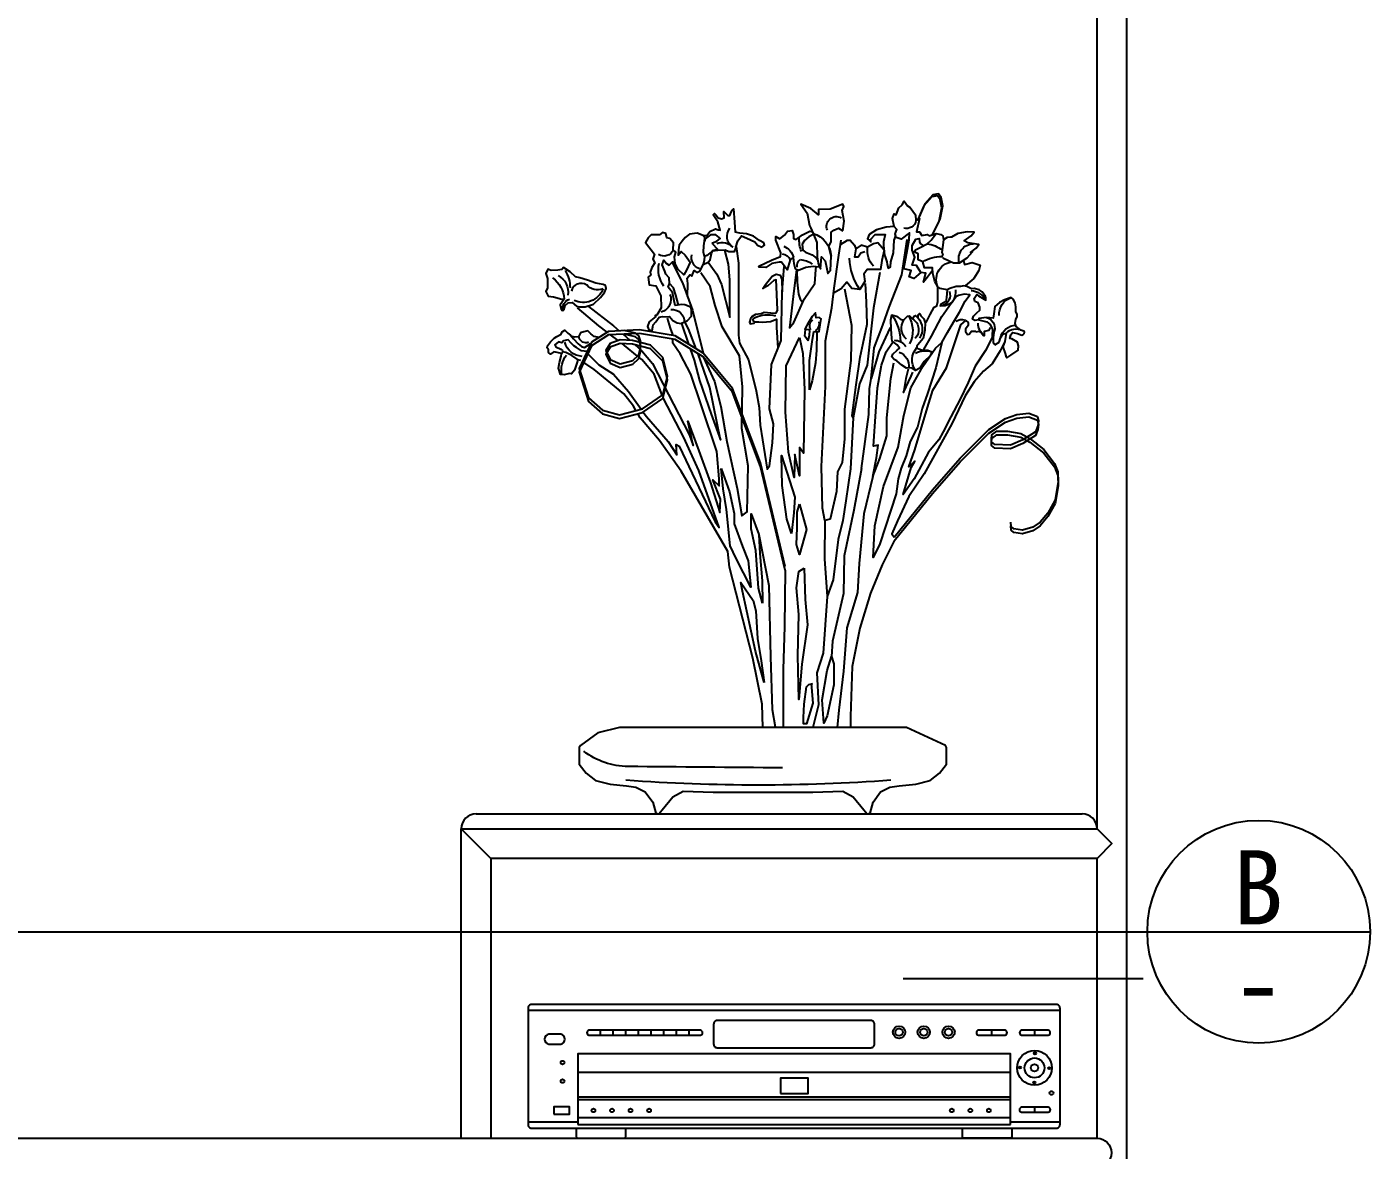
# Model space of a CAD drawing. Extents: x 456 to 4270, y 3221 to 7657.
# Drawn here: x 3040 to 4125, y 4893 to 5801 of the extents above; entities that cross this region are included whole.
import ezdxf
from ezdxf.enums import TextEntityAlignment as Align

# ---------------------------------------------------------------- set-up
doc = ezdxf.new("R2010")
doc.units = 0
doc.header["$LTSCALE"] = 100
doc.header["$MEASUREMENT"] = 0
for name, color, linetype in [('3', 3, 'CONTINUOUS'), ('4', 4, 'CONTINUOUS'), ('7', 7, 'CONTINUOUS'), ('TEXT', 3, 'CONTINUOUS')]:
    doc.layers.add(name, color=color, linetype=linetype)
doc.styles.add('HZ', font='SIMFANG0.TTF')

# ---------------------------------------------------------------- blocks, each defined once
blk = doc.blocks.new('花-7')
at = {"layer": '3'}
for points in [[(-25.07, 232.39), (-27.74, 237.84), (-28.81, 243.19), (-28.17, 246.61), (-27.1, 248.11), (-24.74, 247.68), (-21.53, 244.04), (-19.07, 238.48)], [(-24.66, 231.57), (-27.33, 237.03), (-28.4, 242.37), (-27.76, 245.8), (-26.69, 247.29), (-24.34, 246.87), (-21.12, 243.23), (-18.66, 237.67)], [(-24.66, 217.14), (-22.62, 214.35), (-20.91, 212.43), (-21.98, 216.07), (-19.84, 216.28), (-17.06, 213.93), (-15.13, 214.57), (-15.99, 217.13), (-12.99, 217.78), (-14.27, 224.19), (-15.13, 229.54), (-15.34, 232.32), (-11.92, 229.75), (-9.99, 230.4), (-9.56, 231.89), (-10.21, 233.6), (-9.14, 234.89), (-8.49, 238.09), (-9.14, 240.02), (-9.99, 239.59), (-11.06, 242.37), (-12.35, 243.66), (-13.2, 245.15), (-14.49, 243.23), (-15.56, 242.59), (-16.63, 241.09), (-17.7, 239.59), (-17.91, 237.24), (-19.41, 238.09), (-18.13, 232.75), (-19.41, 232.75), (-20.27, 231.25), (-22.41, 231.68), (-23.27, 231.04), (-26.05, 232.11)], [(11.66, 233.16), (11.02, 237.01), (11.88, 241.29), (11.24, 243), (11.66, 243.86), (16.8, 241.93), (21.51, 241.72), (21.51, 239.58), (24.51, 242.14), (28.58, 243.86), (26.01, 240.22), (25.15, 235.3), (24.51, 234.23), (23.65, 232.09), (22.16, 228.46), (21.94, 222.47), (21.51, 219.47), (20.66, 217.76), (20.23, 222.68), (18.73, 220.97), (17.66, 215.84), (16.59, 217.12), (16.37, 222.9), (17.23, 226.75), (16.37, 228.88), (16.37, 232.52), (15.3, 233.38), (13.38, 234.23), (11.66, 233.16)], [(54.84, 226.59), (55.56, 224.67), (57.73, 224.67), (59.18, 225.27), (62.19, 225.15), (64.11, 224.91), (64.23, 225.15), (62.31, 225.75), (64.11, 227.68), (64.23, 228.28), (62.55, 229), (61.22, 230.08), (61.58, 230.44), (62.91, 231.53), (65.08, 231.53), (67.25, 229.84), (67.49, 229), (67.37, 230.32), (68.09, 231.29), (66.64, 231.29), (65.32, 232.85), (63.03, 233.93), (61.95, 233.57), (61.22, 233.45), (62.19, 236.82), (63.99, 239.59), (63.51, 240.19), (62.91, 239.59), (62.07, 238.39), (60.62, 238.03), (59.54, 238.39), (59.66, 240.91), (58.09, 239.35), (57.25, 239.35), (57.01, 239.95), (56.28, 241.52), (55.8, 242), (55.44, 236.58), (55.2, 232.61)], [(-9.14, 234.89), (-5.9, 234.66), (-2.04, 233.59), (0.95, 231.67), (1.6, 229.96), (0.95, 229.32), (0.31, 228.67), (0.31, 229.74), (-1.4, 231.67), (-5.47, 231.67), (-4.83, 228.67), (-4.83, 227.18), (-5.25, 223.33), (-5.47, 222.68), (-6.11, 220.55), (-6.33, 219.48), (-6.75, 217.98), (-7.61, 218.62), (-7.82, 220.55), (-8.89, 224.18), (-9.11, 229.32), (-9.78, 231.14)], [(-28.83, 222.27), (-31.4, 220.99), (-33.12, 220.13), (-35.47, 220.13), (-38.68, 222.27), (-40.82, 224.62), (-39.97, 224.41), (-42.32, 226.12), (-43.39, 227.62), (-38.9, 228.26), (-37.4, 229.11), (-40.18, 231.04), (-41.47, 232.53), (-38.68, 232.75), (-34.83, 232.11), (-32.26, 230.61), (-31.83, 230.61), (-30.55, 230.4), (-29.05, 229.54), (-28.62, 226.33), (-28.41, 224.41), (-28.83, 223.55), (-28.41, 222.7), (-28.83, 222.7)], [(-30.51, 209.28), (-27.76, 209.86), (-26.74, 210.53), (-25.62, 212.64), (-24.77, 216.07), (-24.55, 218.21), (-21.34, 218.21), (-20.7, 220.56), (-20.48, 220.77), (-18.77, 221.41), (-18.77, 223.77), (-17.27, 224.62), (-17.7, 225.48), (-19.63, 226.33), (-22.41, 227.83), (-24.12, 229.33), (-26.05, 232.11), (-27.98, 231.68), (-28.83, 231.04), (-29.05, 229.54)], [(-19.84, 216.28), (-18.12, 219.06), (-16.41, 219.27), (-17.48, 222.48), (-16.41, 225.26), (-16.41, 227.19), (-17.91, 229.75), (-19.19, 229.97), (-19.41, 228.69), (-19.62, 228.04), (-21.02, 227.08)], [(-7.44, 194.08), (-2.99, 184.25), (0.18, 173.46), (-1.09, 185.83), (-4.58, 195.03), (-7.12, 202.33), (-12.2, 215.34), (-14.42, 229.62)], [(-5.04, 225.25), (-2.47, 228.24), (-0.75, 227.81), (1.6, 226.53), (4.17, 227.39), (6.31, 225.89), (6.95, 222.68), (5.46, 222.68), (4.39, 224.18), (2.67, 224.82)], [(12.52, 227.6), (9.74, 229.31), (8.67, 229.31), (6.95, 227.39), (6.31, 225.89)], [(10.98, 209.63), (8.12, 195.03), (8.44, 180.76), (10.98, 161.09), (10.98, 149.03), (11.93, 139.52), (13.84, 135.71), (14.16, 127.78), (16.7, 116.67), (18.92, 116.04), (19.87, 121.11), (20.19, 137.93), (18.6, 170.29), (18.6, 179.81), (18.6, 188.69), (16.06, 202.01), (15.11, 209.95), (13.2, 223.27), (12.25, 229.3)], [(21.04, 218.41), (23.57, 218.68), (26.64, 218.32), (29.53, 217.06), (30.71, 217.6), (31.25, 219.77), (31.61, 222.47), (32.87, 221.39), (34.14, 217.42), (36.4, 220.4), (37.3, 220.4), (40.37, 219.86), (42.72, 218.32), (45.43, 218.41), (45.52, 218.86), (40.46, 221.21), (36.76, 222.74), (36.67, 224.28), (38.66, 229.33), (38.66, 230.77), (37.03, 229.87), (35.13, 231.41), (33.96, 232.94), (32.15, 233.21), (31.61, 231.68), (31.52, 230.05), (30.44, 229.69), (27.91, 231.5), (24.93, 233.03), (23.84, 232.67)], [(23.66, 231.59), (25.38, 230.68), (27.09, 229.24), (28, 227.8), (27.82, 225.27), (26.73, 224.46), (24.02, 223.38), (22.31, 222.02), (21.94, 221.39)], [(54.84, 226.59), (54, 229.12), (52.55, 231.17), (50.38, 230.2), (47.25, 228.64), (46.05, 227.32), (44.36, 226.59), (43.28, 227.32), (43.52, 228.28), (45.32, 229.24), (47.73, 230.93), (50.5, 231.89), (53.27, 232.25), (55.2, 232.61)], [(74.42, 206.56), (74.28, 211.86), (74.47, 214.01), (73.44, 215.32), (72.59, 214.85), (71.75, 217.09), (70.63, 216.25), (69.22, 217), (68.01, 219.53), (66, 220.43), (65.29, 221.4), (64.64, 224.01), (64.17, 225.03), (66.6, 223.17), (67.54, 222.8), (67.91, 224.57), (67.73, 227), (67.49, 229)], [(68.09, 231.29), (70.52, 232.13), (73.65, 231.77), (75.34, 230.45), (76.54, 229), (77.75, 227.32), (77.99, 225.39), (78.11, 223.23), (76.91, 224.79), (75.34, 223.35), (73.29, 220.46), (74.86, 217.21), (75.94, 215.41), (78.11, 217.45), (79.43, 219.98), (79.68, 222.63), (79.07, 224.55), (80.16, 225.51), (80.04, 228.28), (81.48, 230.09), (82.69, 230.33), (83.17, 232.01), (84.49, 232.49), (85.7, 231.53), (89.07, 231.53), (90.28, 230.33), (91.36, 228.4), (87.75, 223.71), (88.47, 221.66), (87.63, 220.22), (88.83, 218.29), (89.55, 216.49), (89.19, 215.29), (90.28, 214.44), (89.91, 211.32), (87.14, 210.95), (85.22, 206.86), (84.98, 202.05), (86.78, 199.04), (87.42, 198.96), (87.18, 198.48), (89.91, 196.39), (90.56, 194.47), (89.99, 193.19), (88.63, 192.86), (88.47, 194.39), (88.31, 195.19), (87.26, 196.39), (85.82, 198.24), (84.45, 198.48), (82.61, 198.4), (81.64, 198.48), (80.28, 196.88), (78.51, 195.91), (77.07, 195.67), (74.34, 196.88), (72.81, 198.64), (72.73, 201.05), (73.05, 202.33), (75.46, 203.21), (76.66, 203.37), (79.39, 202.89), (79.88, 205.54), (80.44, 208.19), (82.2, 210.35), (81.64, 211.8), (81.8, 214.2), (83.09, 215.57), (83.54, 216.81), (84.57, 219.43), (84.01, 221.21), (82.89, 219.9), (81.77, 219.24), (80.46, 220.55), (79.43, 219.98)], [(-5.04, 225.25), (-4.18, 221.18), (-3.54, 217.55), (-0.75, 217.55), (1.82, 217.55), (3.1, 215.62), (2.67, 212.63), (4.81, 209.42), (8.02, 209.85), (9.95, 212.41), (12.31, 209.63), (15.34, 208)], [(54.77, 226.8), (53.8, 220.02), (53.8, 205.81), (53.8, 190.99), (53.4, 187.74), (49.74, 181.04), (46.69, 168.45), (45.47, 161.75), (45.06, 154.64), (42.15, 136.88), (41.29, 138.16), (40.02, 147.53), (39.59, 155.19), (41.29, 161.16), (40.44, 179.05), (36.6, 188.85), (36.18, 208.44), (35.33, 218.66)], [(66, 220.43), (62.54, 215.55), (60.71, 211.49), (57.26, 198.29), (57.26, 213.32), (57.87, 219.61), (59.34, 225.26)], [(67.54, 222.8), (67.63, 221.21), (68.01, 219.53)], [(-37.08, 221.2), (-37.61, 219.49), (-40.61, 220.34), (-43.82, 219.27), (-43.39, 217.14), (-41.25, 213.93), (-37.91, 210.97)], [(30.32, 217.42), (31.49, 208.87), (33.19, 193.96), (31.49, 196.09), (27.22, 205.46), (22.96, 211.85), (22.53, 217.39), (22.37, 218.55)], [(80.58, 220.29), (76.48, 212.08), (72.37, 201.04), (68.12, 183.76)], [(124.44, 201.04), (123.78, 203.01), (122.57, 204), (121.04, 204.11), (119.28, 202.68), (118.08, 202.47), (115.77, 202.47), (112.37, 203.45), (109.52, 206.19), (107.98, 208.17), (107.21, 209.81), (107.54, 211.02), (108.42, 211.45), (111.38, 212), (114.78, 213.21), (117.86, 214.19), (119.61, 214.52), (121.81, 216.5), (124.55, 218.36), (125.21, 217.48), (126.85, 217.26), (129.49, 217.15), (130.8, 217.7), (131.68, 215.95), (130.91, 213.87), (131.02, 210.14), (131.68, 208.6), (130.69, 206.74), (128.61, 206.41), (125.21, 205.53), (124.22, 205.53), (125.87, 203.23), (125.43, 201.48), (125.1, 200.93), (124.44, 201.04)], [(-3.31, 216.29), (-0.77, 202.01), (1.77, 178.85), (4.95, 171.24), (7.49, 157.6), (7.81, 158.55), (6.22, 170.92), (4.63, 182.03), (3.36, 187.74), (1.77, 195.35), (2.09, 204.24), (2.41, 211.85)], [(30.24, 217.1), (30.07, 212.38), (29.57, 207.49), (28.81, 205.46), (27.96, 204.28)], [(38.09, 201.16), (38.43, 210.52), (38.51, 213.3), (39.44, 213.05), (41.97, 210.94), (44, 209.85), (42.82, 211.45), (40.12, 214.82), (38.6, 215.58), (37, 215.16), (36.24, 213.47), (36.18, 208.44)], [(68.12, 182.28), (63.51, 172.25), (60.99, 162.15), (58.46, 147.95), (54.35, 129.02), (52.46, 117.97), (50.24, 119.55), (49.93, 138.17), (52.46, 153.32), (52.14, 170.04), (53.4, 182.67), (60.35, 194.34), (63.15, 202.96), (65.19, 210.68), (69.05, 216.16)], [(78.03, 203.13), (79.06, 207.08), (80.09, 210.16), (81.64, 211.8)], [(-43.26, 197.17), (-41.68, 196.86), (-40.84, 197.38), (-41.15, 198.65), (-42.52, 200.01), (-43.68, 201.07), (-43.79, 202.23), (-43.05, 204.02), (-41.68, 204.54), (-41.47, 205.81), (-42.52, 207.38), (-43.16, 206.86), (-44.84, 205.91), (-46.11, 205.17), (-46.21, 206.02), (-46, 206.65), (-44.74, 208.44), (-43.47, 209.28), (-41.47, 209.81), (-40.31, 209.7), (-38.52, 210.65), (-37.25, 210.86), (-35.99, 210.65), (-34.2, 210.65), (-31.56, 209.81), (-30.51, 209.28), (-30.3, 206.23), (-29.98, 204.54), (-28.08, 203.49), (-27.77, 202.86), (-29.77, 202.96), (-31.14, 203.49), (-32.51, 204.33), (-33.04, 205.17)], [(-28.4, 187.98), (-30.72, 192.01), (-33.14, 196.22), (-35.57, 200.23), (-37.78, 204.65), (-39.68, 207.28), (-37.36, 207.6), (-35.15, 206.96), (-34.11, 206.46)], [(-21.09, 185.2), (-24.27, 190.59), (-28.4, 198.52), (-32.21, 203.92), (-34.11, 206.46)], [(-22.09, 196.11), (-23.67, 199.27), (-25.26, 202.33), (-26.34, 202.83), (-26.74, 204.6), (-26.74, 208.56), (-26.74, 210.53)], [(-49.82, 187.05), (-51.5, 188.1), (-52.03, 189.89), (-53.08, 191.37), (-54.35, 191.79), (-53.82, 188.47), (-53.08, 186.21), (-53.93, 183.57), (-54.45, 182.1), (-54.66, 181.78), (-56.25, 182.94), (-59.2, 184.84), (-59.41, 186.63), (-58.99, 188.1), (-56.67, 189.47), (-55.93, 189.58), (-56.25, 191.05), (-56.98, 192), (-58.99, 191.68), (-60.78, 190.95), (-61.3, 191.26), (-61.62, 191.68), (-61.73, 192.21), (-61.52, 192.63), (-60.36, 193.05), (-58.46, 194.42), (-58.04, 195.68), (-58.25, 197.47), (-58.77, 198.32), (-58.77, 199.37), (-58.25, 200.53), (-58.25, 202.42), (-58.04, 204), (-57.19, 205.58), (-56.35, 206.21), (-53.72, 205.27), (-51.71, 204.11), (-49.82, 202.53), (-49.39, 199.58), (-49.08, 197.89), (-46.44, 198.11), (-43.28, 197.68), (-43.28, 197.16), (-46.55, 196.32), (-47.92, 195.26), (-48.87, 193.26), (-48.76, 190.95), (-48.75, 190.02)], [(38.09, 201.16), (38.68, 199.98), (38.77, 199.73), (40.71, 199.81), (43.41, 200.15), (44.59, 199.65), (46.95, 199.31), (48.22, 198.55), (48.9, 197.62), (49.32, 196.19), (48.98, 195.6), (47.46, 195.85), (47.38, 196.36), (45.52, 196.36), (44.08, 196.19), (40.79, 196.44), (38.43, 197.45), (38.43, 194), (37.92, 185.9)], [(114.39, 202.61), (104.28, 194.72), (102.03, 192.73)], [(106.88, 192.15), (110.28, 194.72), (118.81, 201.98)], [(-48.75, 190.02), (-46.05, 184.74), (-41.79, 178.43), (-39.09, 171.87), (-35.73, 165.17), (-32, 157.96), (-28.9, 151.9), (-27.22, 148.68), (-23.03, 143.75), (-17.25, 132.85), (-12.76, 126.65), (-15.97, 137.55), (-17.47, 140.12), (-15.11, 137.76), (-17.47, 144.6), (-22.6, 161.7), (-24.74, 168.76), (-30.31, 177.73), (-33.66, 187.81), (-36.12, 195.17), (-38.06, 196.95)], [(-38.06, 196.95), (-39.05, 196.12), (-39.05, 194.86), (-37.99, 193.38), (-37.99, 192.43), (-38.73, 191.28), (-39.47, 191.38), (-40.42, 192.54), (-41.89, 192.64), (-42.31, 192.33), (-43.47, 192.64), (-44.53, 191.59), (-45.16, 190.85), (-45.58, 190.85), (-45.69, 192.54), (-47.58, 192.96), (-47.9, 193.8), (-48.11, 194.12)], [(-38.06, 196.95), (-36.9, 197.19), (-35.75, 197.19), (-34.07, 196.43)], [(-18.73, 185.53), (-20.61, 184.84), (-22.69, 184.84), (-24.37, 184.25), (-23.67, 182.67), (-21.3, 180.3), (-19.52, 177.63), (-17.74, 176.64), (-16.06, 177.73), (-14.08, 177.63), (-12.2, 178.82), (-10.22, 180.59), (-9.14, 181.19), (-8.15, 182.18), (-8.54, 183.26), (-10.32, 184.94), (-11.31, 185.73), (-10.32, 187.02), (-8.34, 188.5), (-8.15, 189.59), (-7.95, 193.54), (-7.75, 197.1), (-8.15, 199.17), (-10.12, 198.68), (-11.81, 197.29), (-13.09, 197.19), (-14.48, 198.68), (-15.27, 198.77), (-16.65, 197.49), (-17.25, 198.68), (-17.74, 198.87), (-18.83, 197.89), (-18.83, 199.17), (-19.32, 199.76), (-19.92, 198.77), (-21.1, 197.59), (-21.6, 195.91), (-21.5, 193.04), (-20.81, 189.68), (-18.73, 187.12), (-18.23, 186.52), (-18.33, 185.93), (-18.73, 185.53)], [(23.4, 192.46), (22.07, 192.27), (21.12, 192.46), (20.74, 195.11), (20.36, 197.58), (21.12, 198.15), (22.45, 197.96), (22.64, 200.05), (23.97, 198.53), (26.06, 195.11), (27.01, 193.4), (25.49, 193.22), (24.92, 192.84)], [(70.83, 185.41), (73.95, 193.46), (75.53, 196.3)], [(76.79, 195.67), (73.94, 187.31)], [(80.27, 190.79), (80.27, 191.25), (81.22, 193.78), (82.48, 197.88)], [(-49.82, 187.05), (-49.29, 187.68), (-49.29, 189.26), (-49.29, 190), (-49.5, 192), (-49.61, 192.74)], [(22.07, 192.27), (22.26, 184.87), (22.64, 179.74), (23.97, 172.53), (25.11, 168.93)], [(25.11, 168.93), (25.11, 180.69), (23.97, 188.28), (23.4, 192.46)], [(25.68, 188.66), (25.11, 190.94), (24.92, 192.84)], [(25.68, 188.66), (27.01, 190.56), (26.76, 193.27)], [(34.94, 97.45), (44.96, 139.35), (56.23, 169.37), (68.12, 183.76), (79.39, 190.64), (93.79, 193.14), (106.31, 192.51), (113.19, 188.13), (118.2, 177.5), (114.45, 165.62), (108.81, 160.62), (101.93, 158.74), (92.54, 161.24), (84.4, 166.87), (82.52, 174.38), (84.4, 181.88), (89.41, 186.88), (96.69, 188.87), (101.55, 189.07), (105.61, 187.65), (107.44, 184.82), (105.61, 181.17), (101.55, 179.35), (96.48, 180.76), (94.05, 182.99), (93.44, 185.83), (93.44, 188.67), (94.05, 190.69), (95.47, 191.71), (100.05, 192.82)], [(34.94, 95.98), (44.96, 137.88), (56.23, 167.9), (68.12, 182.28), (79.39, 189.16), (93.79, 191.66), (106.31, 191.04), (113.19, 186.66), (118.2, 176.03), (114.45, 164.14), (108.81, 159.14), (101.93, 157.27), (92.54, 159.77), (84.4, 165.4), (82.52, 172.9), (84.4, 180.4), (89.41, 185.41), (96.69, 187.39), (101.55, 187.6), (105.61, 186.18), (107.44, 183.34), (105.61, 179.69), (101.55, 177.87), (96.48, 179.29), (94.05, 181.52), (93.44, 184.35), (93.44, 187.19), (94.05, 189.22), (95.47, 190.23), (100.05, 191.35)], [(100.45, 191.33), (97.73, 188.91)], [(102.41, 188.77), (105.46, 191.08)], [(110.16, 190.05), (112.06, 190.37), (113.48, 191.47), (114.66, 192.73), (116.32, 192.26), (117.58, 191.95), (118.45, 190.29), (119.95, 190.21), (120.98, 190.37), (120.98, 190.21)], [(115.06, 184.37), (117.27, 184.61), (119.32, 185.95), (120.27, 186.66), (121.37, 187.77), (122.56, 189.11), (124.45, 188.71), (125.24, 187.92), (126.51, 188.24), (128.01, 187.06), (127.61, 186.27), (125.64, 185.32), (124.85, 184.77), (124.77, 184.14), (125.24, 183.51), (128.48, 184.22), (129.82, 183.35), (130.61, 183.98), (130.61, 185), (131.17, 185.79), (131.01, 186.66), (129.82, 188.24), (128.32, 189.74), (127.22, 190.45), (125.48, 191.39), (125.01, 192.26), (123.98, 192.97), (122.8, 191.79), (121.69, 191), (120.43, 189.42), (118.53, 187.53), (117.19, 186.35), (116.08, 186.03), (114.58, 186.9), (113.72, 187.77)], [(-53.82, 188.47), (-51.97, 184.58), (-48.66, 179.43), (-45.16, 176.42), (-41.47, 172.05), (-37.87, 166.51), (-32.48, 155.09), (-21.23, 134.92), (-15.1, 125.72), (-10.49, 116.01), (-8.19, 110.65), (-9.09, 109.3)], [(-28.4, 187.98), (-25.94, 177.81), (-22.6, 167.46), (-20.5, 161.33), (-18.57, 153.78), (-15.58, 148), (-14, 142.21), (-11.98, 137.16), (-10.72, 132.97), (-9.88, 126.9), (-3.39, 106.6), (-0.66, 101.16), (-1.29, 113.93), (-4.85, 129.84), (-10.72, 145.74), (-13.03, 158.51), (-15.86, 169.68), (-20.69, 178.31), (-25.77, 185.66), (-28.4, 187.98)], [(-0.45, 133.8), (-2.04, 141.42), (-2.67, 146.49), (-0.77, 146.18), (-1.72, 160.14), (-2.36, 169.65), (-3.94, 178.85), (-5.85, 184.25), (-8.39, 188.06)], [(29.08, 189.96), (27.81, 183.61), (27.18, 169.02), (27.5, 143.32), (29.08, 145.54), (29.08, 134.12), (30.99, 142.69), (31.31, 133.49), (33.53, 143.64), (34.8, 159.82), (34.48, 178.54), (29.08, 189.96)], [(95.73, 187.13), (92.9, 184.62), (88.48, 179.57), (73.63, 150.54), (72.05, 146.44), (74.27, 156.22), (69.84, 144.23), (65.1, 131.29), (61.31, 119.3), (61, 124.66), (64.16, 132.55), (61.63, 130.03), (61.63, 132.87), (62.58, 143.91), (68.89, 162.85), (73, 175.16), (77.42, 183.36), (80.27, 187.78), (80.27, 189.31)], [(73.31, 185.45), (71.74, 180.84), (69.53, 172.63), (64.79, 159.06), (61, 148.65), (65.42, 169.79), (70.09, 183.48)], [(94.57, 182.51), (99.85, 186.83), (100.82, 187.57)], [(-0.45, 133.8), (-3.31, 141.1), (-6.17, 150.3), (-6.17, 157.6), (-7.76, 173.46), (-9.03, 179.81)], [(84.59, 166.74), (87.85, 175.16), (92.9, 181.15), (93.94, 182)], [(114.73, 183.39), (110.28, 178.94), (104.28, 175.16), (98.28, 168.21), (93.14, 161.08)], [(95.23, 160.53), (96.21, 162.25), (100.17, 167.27), (112.18, 177.05), (116.34, 179.99)], [(117.51, 180.75), (118.69, 180.98), (119.09, 179.72), (120.03, 176.88), (121.3, 175.3), (122.09, 175.46), (124.22, 174.91), (125.72, 175.07), (126.51, 177.67), (126.19, 179.88), (125.48, 182.48), (125.32, 183.35)], [(118.61, 181.06), (121.14, 182.8), (123.51, 183.98), (124.77, 184.29)], [(-14.74, 177.27), (-13.79, 173.46), (-12.84, 167.75), (-16.01, 174.41), (-16.65, 176)], [(4.04, 137.08), (1.18, 158.86), (0.86, 169.33), (0.18, 173.46)], [(92.31, 159.92), (91.01, 158.11), (82.16, 148.01), (78.69, 142.65), (79, 146.75), (77.74, 146.12), (63.21, 115.51), (61.63, 113.3), (69.84, 136.34), (75.85, 149.59), (84.06, 165.37), (84.27, 165.91)], [(-9.09, 109.3), (-24.67, 128.42), (-35.8, 141.31), (-47.37, 152.88), (-54.05, 157.32), (-58.63, 158.87), (-63.56, 159.42), (-67.03, 158.14), (-67.39, 156.32), (-67.21, 154.31), (-66.3, 151.94), (-61.18, 148.66), (-56.07, 146.47), (-49.86, 146.83), (-48.4, 147.93), (-48.4, 149.02), (-48.58, 150.66), (-50.59, 152.12), (-54.98, 152.12), (-60.27, 151.21), (-63.92, 149.2), (-69.59, 144.83), (-73.97, 139.17), (-75.25, 135.7), (-75.43, 131.51), (-74.15, 124.39), (-71.23, 119.1), (-68.12, 115.45), (-65.2, 113.45), (-61, 112.17), (-57.53, 112.72), (-56.44, 113.63), (-56.25, 115.45)], [(-9.09, 107.82), (-24.67, 126.94), (-35.8, 139.84), (-47.37, 151.4), (-54.05, 155.85), (-58.63, 157.4), (-63.56, 157.95), (-67.03, 156.67), (-67.39, 154.84), (-67.21, 152.84), (-66.3, 150.47), (-61.18, 147.18), (-56.07, 144.99), (-49.86, 145.36), (-48.4, 146.45), (-48.4, 147.55), (-48.58, 149.19), (-50.59, 150.65), (-54.98, 150.65), (-60.27, 149.74), (-63.92, 147.73), (-69.59, 143.35), (-73.97, 137.7), (-75.25, 134.23), (-75.43, 130.03), (-74.15, 122.92), (-71.23, 117.63), (-68.12, 113.98), (-65.2, 111.97), (-61, 110.69), (-57.53, 111.24), (-56.44, 112.15), (-56.25, 113.98)], [(7.49, 157.6), (8.48, 136.97), (10.39, 123.96), (11.66, 116.03), (13.57, 108.42)], [(43.9, 32.42), (44.25, 41.92), (47.96, 60.46), (57.41, 97.2), (58.09, 103.6), (76.98, 135.96), (85.75, 148.43), (93.51, 157.53), (94.49, 159.25)], [(32.32, 110.88), (34.23, 116.59), (36.13, 130.23), (36.45, 142.29), (31.05, 125.47), (31.37, 119.13), (32.32, 110.88)], [(4.04, 137.08), (7.22, 120.26), (11.03, 101.86), (11.35, 86.64), (15.79, 67.28), (16.25, 61.14)], [(60.76, 137.06), (57.42, 127.68), (55.54, 118.92), (55.54, 114.75), (52.2, 105.58), (49.91, 99.74), (48.86, 89.11), (54.71, 100.78), (57.21, 105.79), (58.67, 120.59), (59.93, 128.93), (60.76, 137.06)], [(-0.45, 133.8), (3.09, 118.71), (4.99, 98.73), (5.63, 86.99), (10.07, 72.71), (11.34, 55.26), (13.25, 39.4), (13.89, 32.42)], [(29.14, 122.62), (26.29, 112.46), (29.14, 102.31), (30.41, 106.44), (30.1, 113.1), (30.1, 119.44), (29.14, 122.62)], [(18.92, 116.04), (18.97, 100.59), (18.02, 85.37), (19.6, 62.52), (22.14, 54.59), (21.51, 41.59), (23.73, 32.38)], [(44.06, 82.73), (45.73, 88.78), (46.77, 104), (48.65, 112.76), (48.65, 118.8), (45.52, 110.46), (45.1, 102.75), (44.27, 91.7), (44.06, 82.73)], [(45.52, 110.46), (41.51, 89.84), (40.88, 60.97), (40.24, 39.72), (38.97, 32.74)], [(-9.09, 107.82), (-4.33, 98.21), (0.39, 86.75), (4.78, 72.59), (7.82, 57.09), (8.49, 36.87), (8.49, 32.49)], [(13.57, 108.42), (15.47, 92.06), (18.02, 85.37)], [(27.22, 96.79), (26.91, 84.1), (25.95, 73.95), (28.18, 58.08), (29.45, 43.81), (29.77, 61.57), (29.45, 78.07), (30.4, 88.86), (29.45, 95.52), (27.22, 96.79)], [(34.94, 95.98), (35.16, 73.31), (35.8, 55.86), (35.8, 32.7)], [(43.43, 50.62), (46.98, 63.34), (52.2, 87.53), (52.82, 91.07), (47.81, 83.77), (46.77, 79.6), (46.14, 68.34), (44.68, 59.38), (43.43, 50.62)], [(16.25, 61.14), (15.24, 58.1), (15.24, 49.68), (17.94, 37.2), (19.29, 34.17), (19.96, 43.61), (17.94, 55.41), (16.25, 61.14)], [(24.37, 50.15), (23.73, 42.22), (26.27, 33.97), (27.54, 33.97), (27.54, 36.51), (27.22, 41.9), (26.27, 48.88), (25.32, 49.83), (23.73, 50.15)]]:
    blk.add_lwpolyline(points, dxfattribs=at)
for centre, radius, start, end in [((14.34, 234.99), 3.88, 335.476, 121.5886), ((-14.13, 237.91), 3.84, 190.0835, 287.3595), ((53.04, 230.9), 5.35, 304.3105, 37.9104), ((26.66, 222.24), 10.3, 106.9459, 176.331), ((14.37, 229.87), 14.9, 339.8328, 2.1106), ((60.39, 222.76), 5.72, 67.7331, 139.3122), ((-41.29, 221.87), 6.07, 343.3979, 88.6185), ((-21.16, 215.93), 11.97, 96.0027, 127.9061), ((-27.84, 209.78), 12.93, 56.4685, 92.5132), ((-7.63, 225.14), 9.34, 317.4494, 8.5365), ((37.95, 220.84), 6.55, 112.4557, 165.5637), ((36.33, 220.07), 3.7, 92.823, 159.0759), ((67.65, 222.48), 5.13, 292.3879, 10.7382), ((83.91, 226.94), 4.02, 200.8422, 304.258), ((-33.33, 213.45), 7.19, 331.5372, 81.4419), ((-14.77, 222.7), 23.66, 325.8596, 358.4059), ((29.14, 213.33), 8.15, 91.7026, 128.9059), ((27.19, 219.07), 2.96, 347.2583, 54.6294), ((74.53, 217.54), 11.64, 324.5799, 12.778), ((117.33, 208.19), 3.85, 7.7859, 125.1072), ((134.77, 210.22), 12.89, 147.9732, 180.4941), ((130.22, 208.41), 7.56, 117.7661, 190.0812), ((135.5, 204.94), 11.3, 125.6243, 176.9722), ((-39.54, 201.64), 7.46, 95.128, 151.7116), ((-26.58, 208.81), 7.41, 176.3252, 209.3559), ((-27.24, 207.1), 4.46, 161.0178, 249.9365), ((86.52, 205.46), 5.4, 158.8767, 253.592), ((110.75, 214.82), 5.58, 246.5666, 321.4786), ((116.59, 212.81), 8.64, 201.0853, 295.1675), ((-59.06, 199.15), 7.57, 358.4215, 69.0298), ((80.51, 196.51), 4.81, 82.7225, 182.7582), ((120.82, 201.74), 4.02, 349.2594, 70.8736), ((-45.42, 193.89), 4.34, 103.6511, 195.3671), ((-48.91, 195.68), 5.87, 304.6287, 1.195), ((-13.41, 193.42), 7.02, 140.4551, 211.1667), ((-13.79, 193.12), 5.23, 123.2282, 222.5075), ((-5.33, 192.69), 11.29, 147.6703, 207.2797), ((-18.12, 193.81), 6.06, 311.781, 33.9547), ((6.89, 188.38), 18.51, 144.3533, 180), ((24.42, 195.48), 3.18, 163.7487, 238.9263), ((21.91, 194.71), 3.08, 328.7381, 54.378), ((42.01, 187.21), 12.01, 64.997, 105.1587), ((46.88, 197.16), 0.946, 301.5445, 77.6607), ((-58.33, 188.02), 5.48, 43.4224, 118.4151), ((-58.62, 188.27), 6.79, 13.8133, 86.8239), ((-21.72, 175.53), 9.12, 64.2681, 106.8928), ((-23.85, 180.92), 7.45, 325.0142, 42.2976), ((-9.39, 183.87), 5.03, 87.062, 150.7908), ((115.53, 190.62), 2.76, 246.5242, 346.5596), ((116.52, 190.12), 7.73, 273.785, 344.7371), ((-8.83, 178.31), 6.27, 111.3689, 185.7558), ((115.45, 176.98), 9.9, 348.8303, 37.1006), ((97.96, 47.1), 30.43, 270.9027, 307.0398), ((-458.04, 58903.08), 58889.04, 270.4806432, 270.5414312), ((45.72, 745.28), 736.13, 265.82825, 274.17175)]:
    blk.add_arc(centre, radius, start, end, dxfattribs=at)
at = {"layer": '7'}
blk.add_lwpolyline([(64.08, 6.25), (23.72, 6.25), (11.68, 6.72), (7.43, 4.36), (3.19, -0.83), (1.77, -2.48), (0.59, -2.24), (-0.59, 2.24), (-3.66, 6.48), (-7.43, 8.37), (-11.21, 8.84), (-17.82, 9.55), (-23.72, 10.96), (-27.49, 14.03), (-30.33, 17.56), (-30.33, 24.4), (-29.85, 25.11), (-14.04, 32.42), (101.84, 32.42), (110.6, 30.23), (117.65, 25.11), (118.12, 24.4), (118.12, 17.56), (115.29, 14.03), (111.51, 10.96), (105.61, 9.55), (99, 8.84), (95.23, 8.37), (91.45, 6.48), (88.38, 2.24), (87.2, -2.24), (86.02, -2.48), (84.61, -0.83), (80.36, 4.36), (76.11, 6.72)], close=True, dxfattribs=at)

msp = doc.modelspace()

# ---------------------------------------------------------------- linework, layer by layer
at = {"layer": '3'}
for p, q in [((3874.8, 5006), (3444.8, 5006)), ((3503.4, 4986.1), (3503.4, 4990.1)), ((3513.7, 4986.1), (3513.7, 4990.1)), ((3523.9, 4986.1), (3523.9, 4990.1)), ((3534.2, 4986.1), (3534.2, 4990.1)), ((3544.4, 4986.1), (3544.4, 4990.1)), ((3554.6, 4986.1), (3554.6, 4990.1)), ((3564.9, 4986.1), (3564.9, 4990.1)), ((3575.1, 4986.1), (3575.1, 4990.1)), ((3819.6, 4986.1), (3819.6, 4990.1)), ((3854.5, 4986.1), (3854.5, 4990.1)), ((3834.8, 4956), (3485.2, 4956)), ((3834.8, 4936), (3485.2, 4936)), ((3834.8, 4934), (3485.2, 4934)), ((3834.8, 4919.4), (3485.2, 4919.4)), ((3854.5, 4923.8), (3854.5, 4927.9)), ((3444.8, 4916), (3485.2, 4916)), ((3485.2, 4914), (3834.8, 4914)), ((3834.8, 4916), (3874.8, 4916))]:
    msp.add_line(p, q, dxfattribs=at)
for points in [[(3594.8, 4995), (3594.8, 4979, 0.414214), (3597.8, 4976), (3721.8, 4976, 0.414214), (3724.8, 4979), (3724.8, 4995, 0.414214), (3721.8, 4998), (3597.8, 4998, 0.414214)], [(3461.5, 4978.9), (3471.3, 4978.9, 0.815139), (3471.3, 4987), (3461.5, 4987, 0.815139)], [(3494, 4986.1), (3584.2, 4986.1, 0.815139), (3584.2, 4990.1), (3494, 4990.1, 0.815139)], [(3808.8, 4986.1), (3830.4, 4986.1, 0.815139), (3830.4, 4990.1), (3808.8, 4990.1, 0.815139)], [(3843.7, 4986.1), (3865.3, 4986.1, 0.815139), (3865.3, 4990.1), (3843.7, 4990.1, 0.815139)], [(3843.7, 4923.8), (3865.3, 4923.8, 0.815139), (3865.3, 4927.9), (3843.7, 4927.9, 0.815139)]]:
    msp.add_lwpolyline(points, format="xyb", close=True, dxfattribs=at)
msp.add_lwpolyline([(3834.8, 4914), (3834.8, 4971), (3485.2, 4971), (3485.2, 4914)], dxfattribs=at)
for points in [[(3648.8, 4939.1), (3671.2, 4939.1), (3671.2, 4951.3), (3648.8, 4951.3)], [(3465.8, 4922.3), (3478.2, 4922.3), (3478.2, 4928.3), (3465.8, 4928.3)]]:
    msp.add_lwpolyline(points, close=True, dxfattribs=at)
for points in [[(3483.8, 4911), (3483.8, 4904, 0.414214), (3484.8, 4903), (3522.8, 4903, 0.414214), (3523.8, 4904), (3523.8, 4911)], [(3835.9, 4911), (3835.9, 4904, -0.414214), (3834.9, 4903), (3796.9, 4903, -0.414214), (3795.9, 4904), (3795.9, 4911)]]:
    msp.add_lwpolyline(points, format="xyb", dxfattribs=at)
for centre, radius in [((3744.7, 4988.5), 5), ((3744.7, 4988.5), 3), ((3764.7, 4988.5), 5), ((3764.7, 4988.5), 3), ((3784.7, 4988.5), 5), ((3784.7, 4988.5), 3), ((3854.2, 4959.7), 14), ((3472.7, 4964), 1.5), ((3854.2, 4959.7), 8), ((3854.2, 4959.7), 3), ((3854.5, 4971.5), 0.894), ((3842.4, 4960), 0.894), ((3866.1, 4959.5), 0.894), ((3472.7, 4949), 1.5), ((3854, 4947.9), 0.894), ((3867.9, 4939.4), 1.5), ((3497.7, 4925.3), 1.5), ((3512.7, 4925.3), 1.5), ((3527.7, 4925.3), 1.5), ((3542.7, 4925.3), 1.5), ((3787.3, 4925.3), 1.5), ((3802.3, 4925.3), 1.5), ((3817.3, 4925.3), 1.5)]:
    msp.add_circle(centre, radius, dxfattribs=at)
at = {"layer": '4'}
for p, q in [((3928.8, 4403), (3928.8, 7103)), ((3904.8, 5153), (3904.8, 6267)), ((3402.8, 5165), (3892.8, 5165)), ((3390.8, 5153), (3904.8, 5153)), ((3390.8, 4903), (3390.8, 5153))]:
    msp.add_line(p, q, dxfattribs=at)
msp.add_lwpolyline([(3904.8, 4903), (3904.8, 5129), (3414.8, 5129), (3414.8, 4903)], dxfattribs=at)
msp.add_lwpolyline([(852.8, 4879, -0.961132), (852.8, 4903), (3904.8, 4903, -0.961132), (3904.8, 4879)], format="xyb", dxfattribs=at)
for centre, start, end in [((3402.8, 5153), 90, 180), ((3892.8, 5153), 0, 90)]:
    msp.add_arc(centre, 12, start, end, dxfattribs=at)
at = {"layer": '7'}
msp.add_line((3414.8, 5129), (3390.8, 5153), dxfattribs=at)
msp.add_lwpolyline([(3904.8, 5153), (3916.8, 5141), (3904.8, 5129)], dxfattribs=at)
msp.add_lwpolyline([(3444.8, 4914, 0.414214), (3447.8, 4911), (3871.8, 4911, 0.414214), (3874.8, 4914), (3874.8, 5008, 0.414214), (3871.8, 5011), (3447.8, 5011, 0.414214), (3444.8, 5008)], format="xyb", close=True, dxfattribs=at)
at = {"layer": 'TEXT'}
msp.add_line((758.1, 5069.7), (3945.4, 5069.7), dxfattribs=at)
msp.add_lwpolyline([(3945.4, 5069.7), (4125.4, 5069.7)], dxfattribs=at)
at = {"layer": 'TEXT', "color": 1}
msp.add_lwpolyline([(3748, 5032), (3942, 5032)], dxfattribs=at)
at = {"layer": 'TEXT'}
msp.add_circle((4035.4, 5069.7), 90, dxfattribs=at)

# ---------------------------------------------------------------- block references
at = {"layer": '7', "xscale": -2, "yscale": 2, "zscale": 2}
msp.add_blockref('花-7', (3722.5, 5169.9), dxfattribs=at)

# ---------------------------------------------------------------- texts
at = {"layer": 'TEXT', "style": 'HZ'}
for s, p in [('B', (4034.8, 5075.6)), ('-', (4035.1, 4998.1))]:
    msp.add_text(s, height=60, dxfattribs=at).set_placement(p, align=Align.CENTER)

doc.saveas('drawing.dxf')
